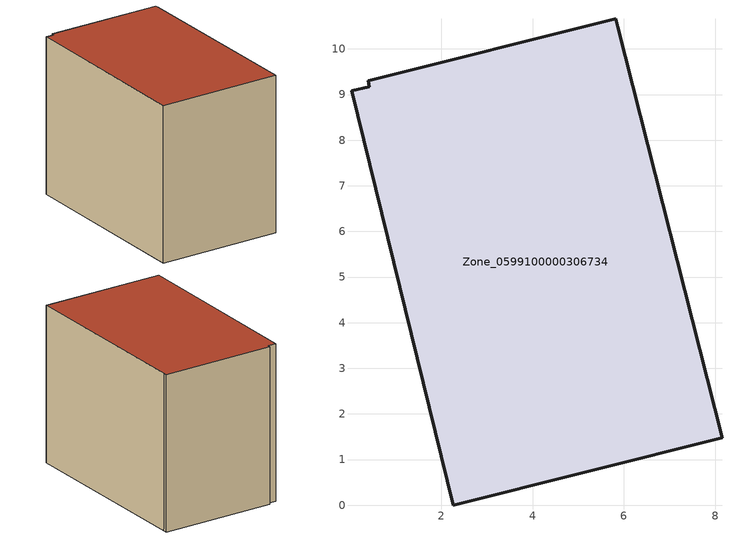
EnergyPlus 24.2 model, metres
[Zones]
Zone_0599100000306734
 floor ground (C_G): 8.15,1.47 2.26,0 0.03,9.08 0.42,9.18 0.4,9.3 5.83,10.66 5.87,10.48 z0
 wall outside (C_F): 5.83,10.66 0.4,9.3 0.42,9.18 0.03,9.08 2.26,0 8.15,1.47 5.87,10.48 5.83,10.66 z0:7.66
 roof outside (C_R): 0.42,9.18 0.03,9.08 2.26,0 8.15,1.47 5.87,10.48 5.83,10.66 0.4,9.3 z7.66
[BUILDING]
Pand.0599100000306734: North Axis=0; Terrain=City; Loads Convergence Tolerance Value=0.04; Temperature Convergence Tolerance Value=0.4; Solar Distribution=FullExterior; Maximum Number of Warmup Days=25; Minimum Number of Warmup Days=1
[Site:Location]
Rotterdam.The.Hague.AP_ZH_NLD Design_Conditions: Latitude=51.96; Longitude=4.45; Time Zone=1; Elevation=-4.5
[SITE:GROUNDTEMPERATURE:BUILDINGSURFACE]
18, 18, 18, 18, 18, 18, 18, 18, 18, 18, 18, 18
[MATERIAL] Thermal Absorptance=0.9; Solar Absorptance=0.7; Visible Absorptance=0.7
Name | Roughness | Thickness | Conductivity | Density | Specific Heat
G.TC.1975-1991 | MediumSmooth | 0.15 | 0.288461 | 540 | 1210
F.TC.1975-1991 | Rough | 0.3 | 0.230769 | 1920 | 840
R.TC.1975-1991 | MediumRough | 0.2 | 0.153846 | 1500 | 1000
[CONSTRUCTION]
C_G: G.TC.1975-1991
C_F: F.TC.1975-1991
C_R: R.TC.1975-1991
[ZONE]
Zone_0599100000306734: Type=1; Multiplier=1; Ceiling Height=Autocalculate; Volume=Autocalculate; Floor Area=autocalculate; Part of Total Floor Area=Yes
[ZONEINFILTRATION:DESIGNFLOWRATE]
Infil_Zone_0599100000306734: Zone or ZoneList or Space or SpaceList=Zone_0599100000306734; Schedule=AlwaysOn; Design Flow Rate Calculation Method=Flow/Area; Flow Rate per Floor Area=0.003; Constant Term Coefficient=1; Temperature Term Coefficient=0; Velocity Term Coefficient=0; Velocity Squared Term Coefficient=0
[HVACTEMPLATE:ZONE:IDEALLOADSAIRSYSTEM]
Zone_0599100000306734: Maximum Heating Supply Air Temperature=50; Minimum Cooling Supply Air Temperature=13; Maximum Heating Supply Air Humidity Ratio=0.0156; Minimum Cooling Supply Air Humidity Ratio=0.0077; Heating Limit=NoLimit; Cooling Limit=NoLimit; Dehumidification Control Type=ConstantSensibleHeatRatio; Cooling Sensible Heat Ratio=0.7; Dehumidification Setpoint=60; Humidification Control Type=None; Humidification Setpoint=30; Outdoor Air Method=None; Outdoor Air Flow Rate per Person=0.00944; Outdoor Air Flow Rate per Zone Floor Area=0; Outdoor Air Flow Rate per Zone=0; Demand Controlled Ventilation Type=None; Outdoor Air Economizer Type=NoEconomizer; Heat Recovery Type=None; Sensible Heat Recovery Effectiveness=0.7; Latent Heat Recovery Effectiveness=0.65
[ZONECONTROL:THERMOSTAT]
ThermostatControl_Zone_0599100000306734: Zone or ZoneList=Zone_0599100000306734; Control Type Schedule=DualSetpointControlType; Control 1=Thermostat_Zone_0599100000306734; Temperature Difference Between Cutout And Setpoint=0
[THERMOSTATSETPOINT:DUALSETPOINT]
Thermostat_Zone_0599100000306734: Heating Setpoint Temperature Schedule=HeatingSetpoint_Zone_0599100000306734; Cooling Setpoint Temperature Schedule=CoolingSetpoint_Zone_0599100000306734
[SCHEDULE:COMPACT]
HeatingSetpoint_Zone_0599100000306734: Through: 12/31, For: AllDays, Until: 24:00, 21
CoolingSetpoint_Zone_0599100000306734: Through: 12/31, For: AllDays, Until: 24:00, 24
DualSetpointControlType: Through: 12/31, For: AllDays, Until: 24:00, 4
AlwaysOn: Through: 12/31, For: AllDays, Until: 24:00, 1
